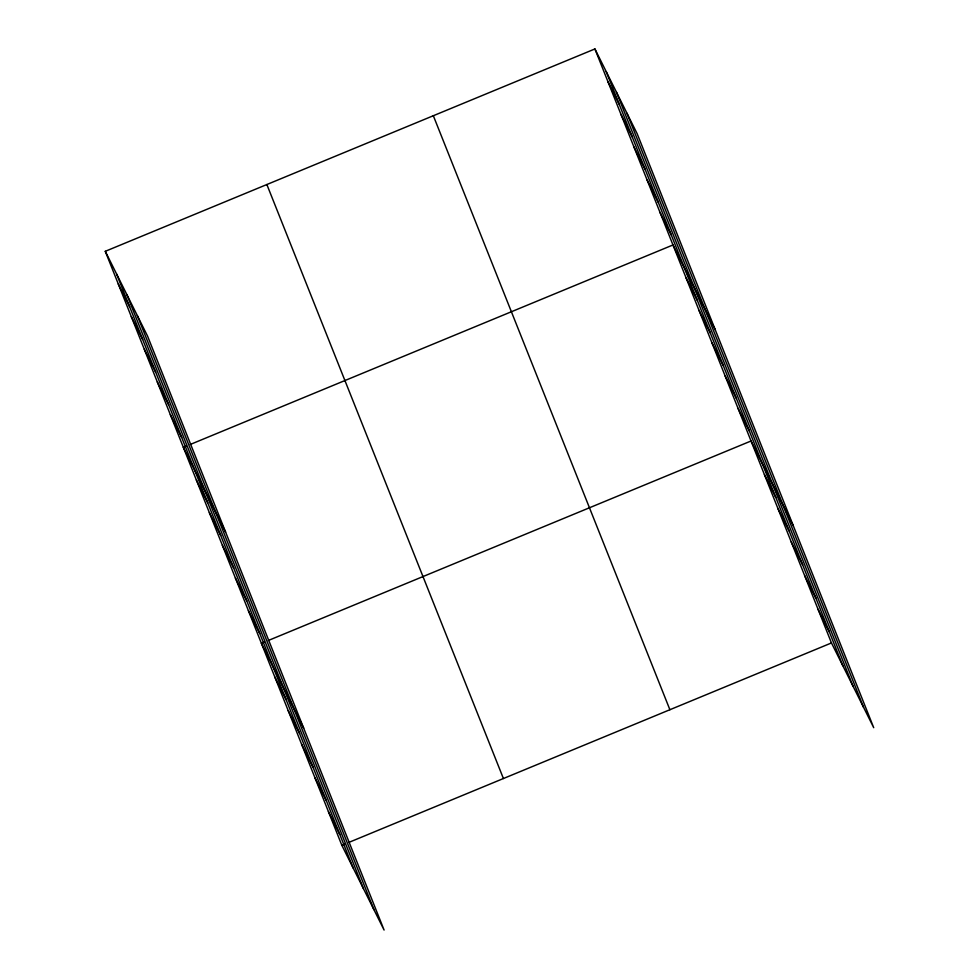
<?xml version="1.0" encoding="UTF-8"?>
<svg xmlns="http://www.w3.org/2000/svg" width="979" height="979" viewBox="0 0 979 979"><rect width="100%" height="100%" fill="white"/><g stroke="black" fill="none" stroke-linecap="round" stroke-linejoin="round"><path stroke-width="1.47" d="M105.279 251.309L147.535 336.054L384.086 930.05L341.842 845.305L105.279 251.309L594.914 48.95L637.158 133.695L873.721 727.691L831.465 642.946L594.914 48.95M186.132 446.179L183.342 447.33L225.598 532.074M190.305 444.454L672.977 244.97L715.233 329.715M264.195 642.2L261.405 643.35L303.661 728.095M268.368 640.474L751.04 440.991L793.296 525.735M341.842 845.305L344.62 844.155M348.805 842.429L831.465 642.946M607.922 81.624L619.254 104.361M620.931 114.286L632.275 137.023M633.939 146.96L645.283 169.697M646.96 179.634L658.292 202.372M659.968 212.296L671.3 235.033M685.985 277.644L697.317 300.382M698.994 310.306L710.338 333.044M712.014 342.98L723.346 365.718M725.023 375.655L736.355 398.392M738.031 408.316L749.363 431.054M764.44 474.656L775.784 497.381M777.852 508.309L789.184 531.046M791.252 541.974L802.596 564.712M804.665 575.628L815.996 598.365M818.065 609.293L829.397 632.03M118.288 283.983L129.632 306.721M131.296 316.645L142.64 339.383M144.317 349.319L155.649 372.057M157.325 381.994L168.657 404.719M170.334 414.655L181.666 437.393M196.351 480.004L207.695 502.729M209.359 512.666L220.703 535.403M222.38 545.34L233.712 568.077M235.388 578.014L246.72 600.739M248.397 610.676L259.729 633.413M274.818 677.003L286.149 699.74M288.218 710.668L299.55 733.406M301.618 744.334L312.962 767.059M315.03 777.987L326.362 800.724M328.43 811.652L339.762 834.389M626.964 113.234L863.515 707.23M616.452 92.148L853.003 686.144M606.246 71.687L842.809 665.683M433.33 115.73L669.893 709.726M266.863 184.529L503.414 778.525M137.329 315.593L373.88 909.589M126.817 294.508L363.38 888.504M116.611 274.047L353.174 868.043"/></g></svg>
